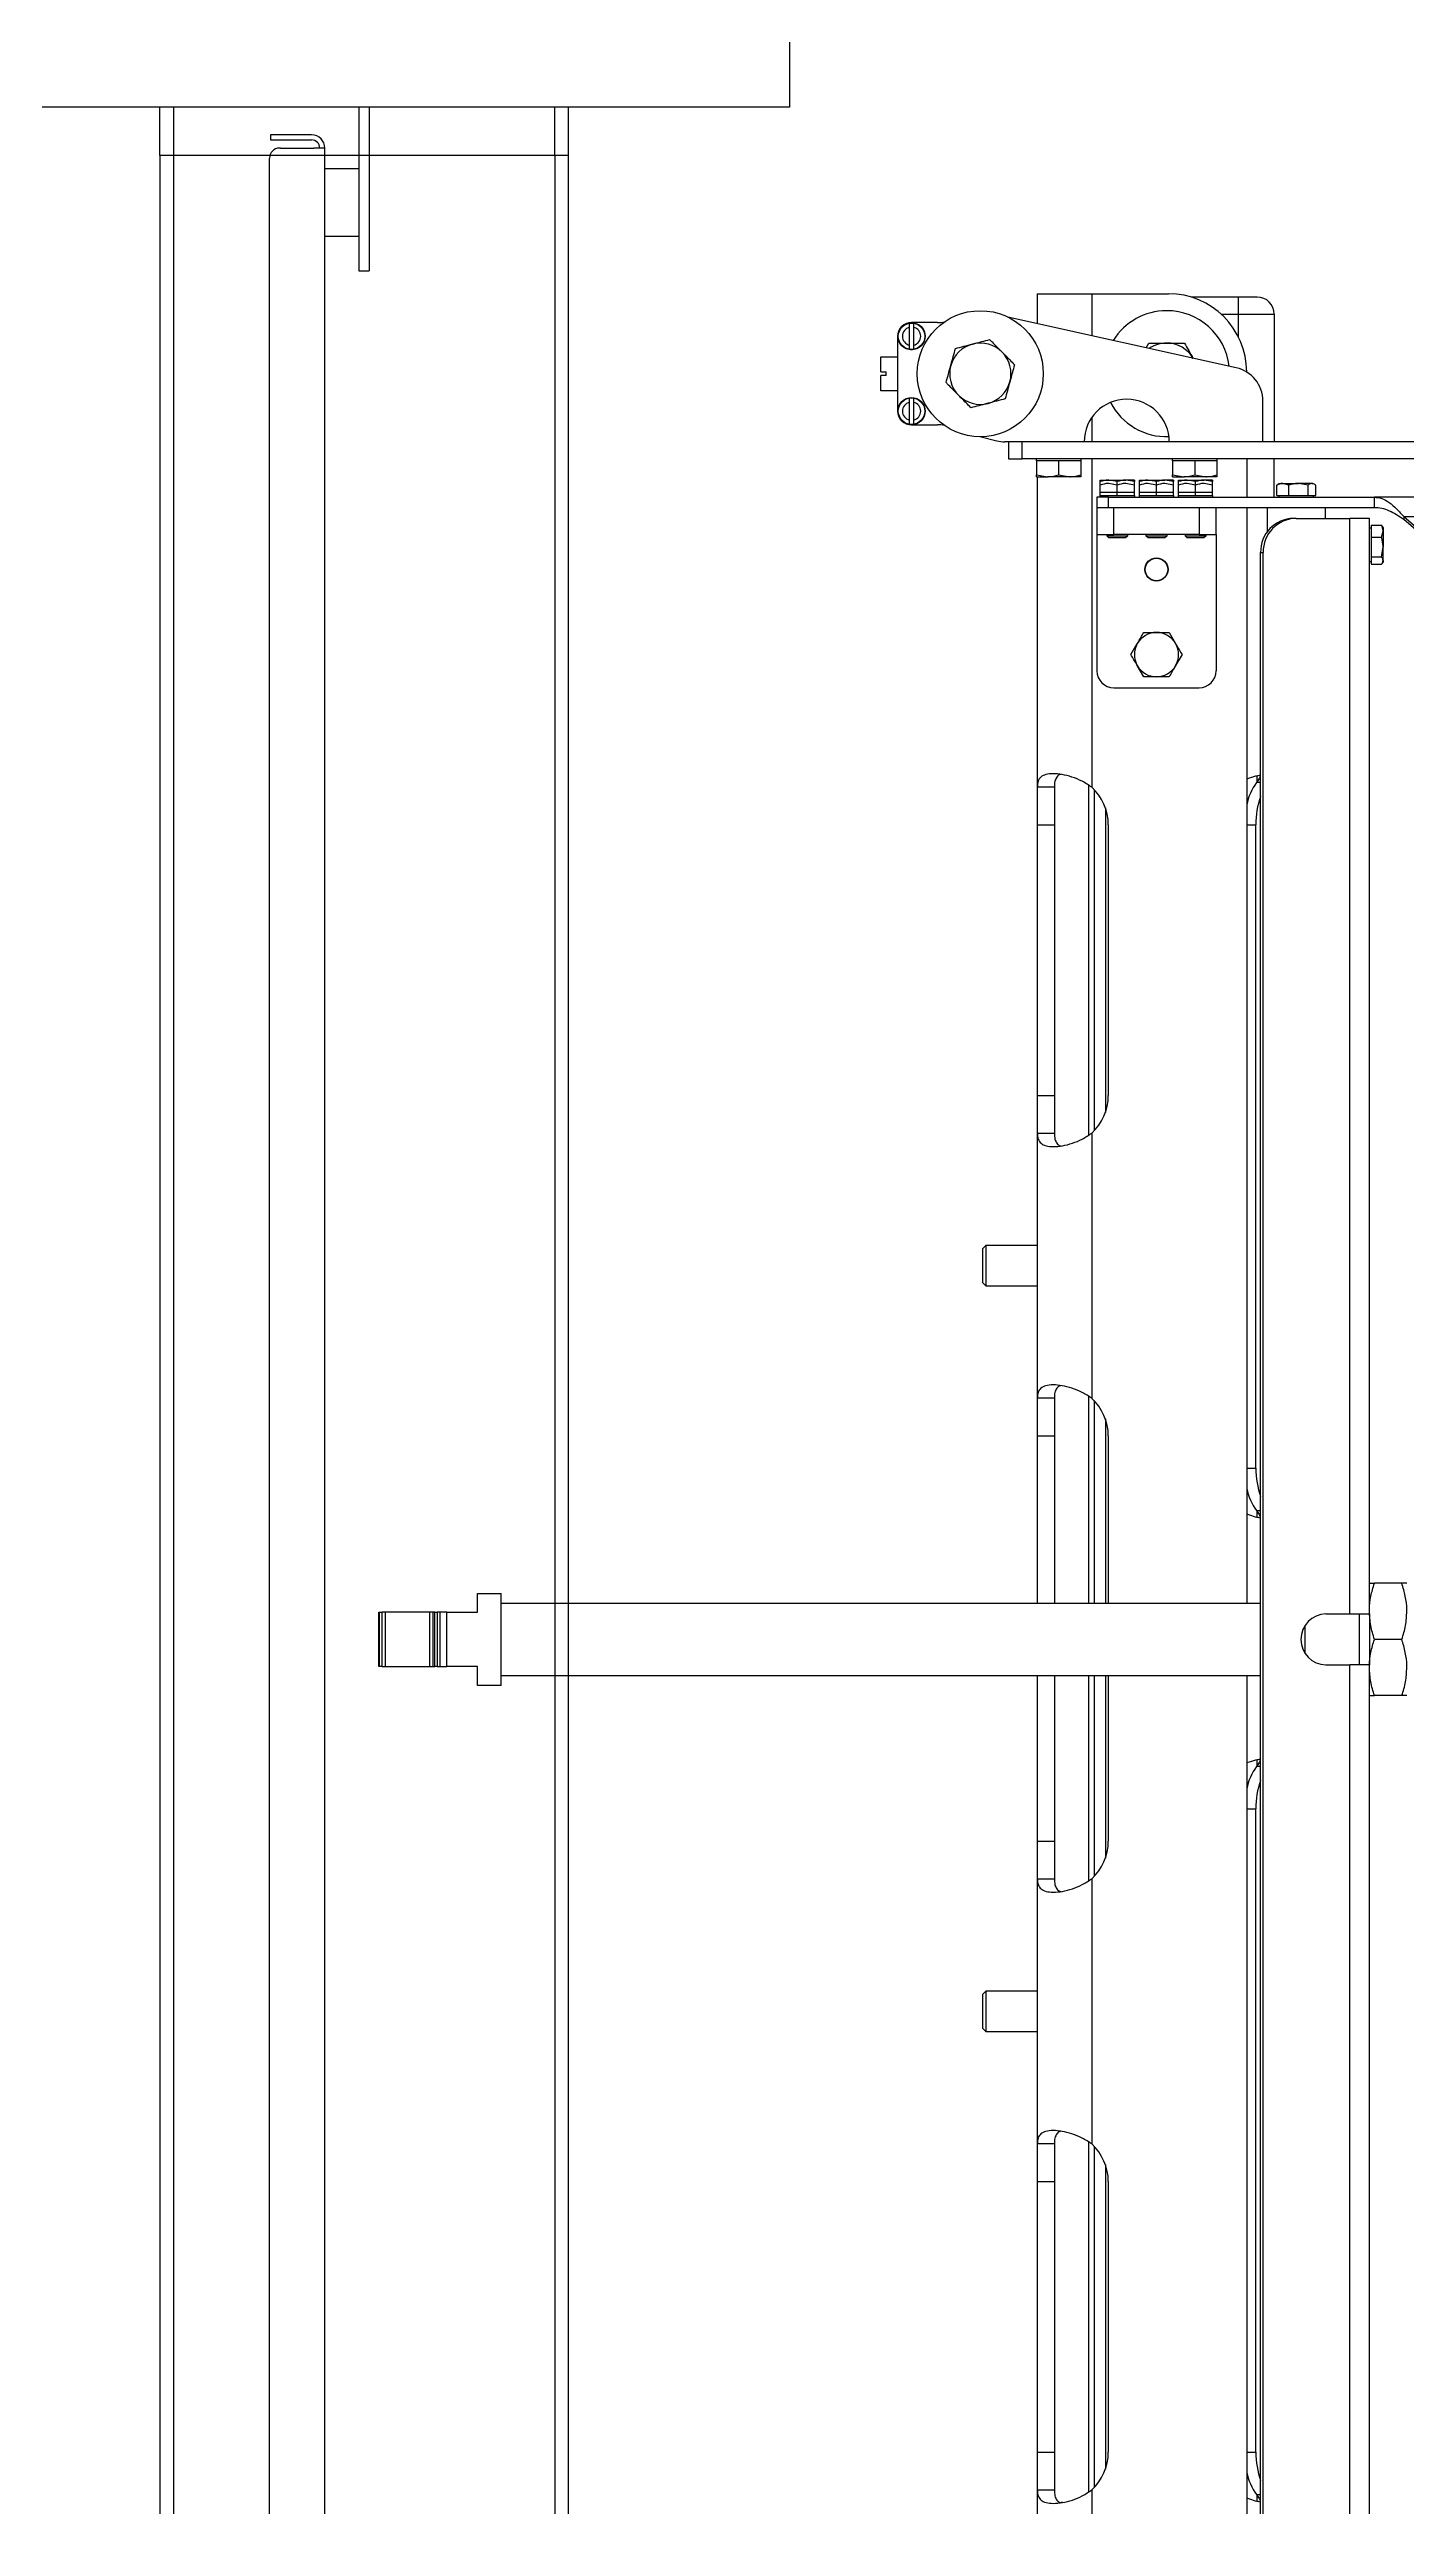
# Model space of a CAD drawing. Header units: inches. Extents: x -955375 to 106222, y -96450 to 64845.
# Drawn here: x 16330 to 16729, y 27020 to 27742 of the extents above; entities that cross this region are included whole.
import ezdxf

# ---------------------------------------------------------------- set-up
doc = ezdxf.new("R2010")
doc.units = ezdxf.units.IN
doc.header["$MEASUREMENT"] = 0
doc.linetypes.add('CONTINUA', pattern=[0])
doc.layers.add('ACHUTECH', color=24, linetype='Continuous', lineweight=18)
doc.layers.add('DIBUJO', color=2, linetype='Continuous')
doc.layers.add('P-EQUIPO NUEVO', color=134, linetype='Continuous')
doc.styles.get("Standard").update_dxf_attribs({"font": 'isocp2.shx'})
doc.dimstyles.new('SUPERPEQUEÑA', dxfattribs={"dimtxt": 0.1, "dimasz": 0.05, "dimexe": 0.1, "dimexo": 0.15, "dimgap": 0.05, "dimtad": 1, "dimzin": 0, "dimdsep": 46, "dimtxsty": 'Standard', "dimblk1": 'CRUZZ', "dimblk2": 'CRUZZ', "dimsah": 1, "dimcen": 0.03, "dimse1": 1, "dimse2": 1, "dimclrd": 109, "dimclre": 4, "dimclrt": 173, "dimadec": 0, "dimazin": 0, "dimtfac": 1, "dimtix": 1, "dimtmove": 1, "dimatfit": 3, "dimldrblk": 'CRUZZ', "dimfxl": 1, "dimtolj": 1, "dimtzin": 0, "dimlwd": -1, "dimarcsym": 0})

# ---------------------------------------------------------------- blocks, each defined once
blk = doc.blocks.new('CRUZ')
at = {"layer": 'DIBUJO', "color": 7, "lineweight": -3}
for p, q in [((-0.2, 0), (0.2, 0)), ((0, 0.2), (0, -0.2))]:
    blk.add_line(p, q, dxfattribs=at)
at = {"layer": 'DIBUJO', "color": 7, "lineweight": -3, "const_width": 0.05}
blk.add_lwpolyline([(0, 0, 1), (0, 0, 1)], format="xyb", close=True, dxfattribs=at)
blk = doc.blocks.new('CRUZZ')
at = {"layer": 'DIBUJO', "color": 3, "xscale": 10, "yscale": 10, "zscale": 10}
blk.add_blockref('CRUZ', (0, 0), dxfattribs=at)
blk = doc.blocks.new('*D185')
at = {"layer": 'ACHUTECH', "color": 7, "ltscale": 500, "transparency": 16777216}
blk.add_line((5118.65, 54499.15), (5118.65, 25409.93), dxfattribs=at)
at = {"layer": 'Defpoints', "color": 0, "linetype": 'CONTINUA', "ltscale": 500, "transparency": 16777216}
for p in [(26169.23, 54499.2), (5118.65, 25409.88), (6592.24, 25409.88)]:
    blk.add_point(p, dxfattribs=at)
at = {"layer": 'ACHUTECH', "color": 7, "linetype": 'CONTINUA', "ltscale": 500, "transparency": 16777216, "xscale": 0.05, "yscale": 0.05, "zscale": 0.05}
for p, rotation in [((5118.65, 54499.2), 90), ((5118.65, 25409.88), 270)]:
    blk.add_blockref('CRUZZ', p, dxfattribs=dict(at, rotation=rotation))
at = {"layer": 'ACHUTECH', "color": 7, "linetype": 'CONTINUA', "lineweight": 13, "ltscale": 500, "transparency": 16777216, "insert": (5118.56, 39954.54), "char_height": 0.15, "attachment_point": 5, "rotation": 90}
blk.add_mtext('\\A1;29089.32', dxfattribs=at)
blk = doc.blocks.new('*D201')
at = {"layer": 'ACHUTECH', "color": 7, "ltscale": 500, "transparency": 16777216}
blk.add_line((4340.12, 59153.03), (4340.12, 15437.33), dxfattribs=at)
at = {"layer": 'Defpoints', "color": 0, "linetype": 'CONTINUA', "ltscale": 500, "transparency": 16777216}
for p in [(21639.15, 59153.08), (4340.12, 15437.28), (6285.39, 15437.28)]:
    blk.add_point(p, dxfattribs=at)
at = {"layer": 'ACHUTECH', "color": 7, "linetype": 'CONTINUA', "ltscale": 500, "transparency": 16777216, "xscale": 0.05, "yscale": 0.05, "zscale": 0.05}
for p, rotation in [((4340.12, 59153.08), 90), ((4340.12, 15437.28), 270)]:
    blk.add_blockref('CRUZZ', p, dxfattribs=dict(at, rotation=rotation))
at = {"layer": 'ACHUTECH', "color": 7, "linetype": 'CONTINUA', "lineweight": 13, "ltscale": 500, "transparency": 16777216, "insert": (4340.02, 37295.18), "char_height": 0.15, "attachment_point": 5, "rotation": 90}
blk.add_mtext('\\A1;43715.81', dxfattribs=at)
blk = doc.blocks.new('termoformadora 2')
for p, q in [((132792.17, -9683.16), (132792.17, -8813.16)), ((132796.17, -9683.16), (132796.17, -8813.16)), ((132863.67, -8809.36), (132863.67, -9685.36)), ((132879.94, -8812.36), (132879.94, -9682.36)), ((132908.17, -9683.16), (132908.17, -8813.16)), ((132912.17, -9683.16), (132912.17, -8813.16)), ((132638.39, -8997.56), (132638.39, -8852.61)), ((132654.39, -8997.56), (132654.39, -8852.61)), ((132556.84, -8918.11), (132556.84, -9239.86)), ((132562.62, -8918.11), (132562.62, -9239.86)), ((132592.89, -9236.71), (132592.89, -8914.86)), ((132588.04, -8928.11), (132588.04, -9566.61)), ((132588.82, -8928.11), (132588.82, -9566.61)), ((132647, -8993.86), (132647.41, -8993.82)), ((132589.96, -8996.2), (132588.82, -8996.2)), ((132589.96, -8996.2), (132589.96, -8994.22)), ((132637.71, -9098.5), (132637.71, -8998.23)), ((132639.39, -9099.78), (132639.39, -8996.94)), ((132654.39, -8997.56), (132649.39, -8997.56)), ((132649.39, -9008.61), (132649.39, -8997.56)), ((132654.39, -9008.61), (132654.39, -8997.56)), ((132634.39, -9093.11), (132634.39, -9003.62)), ((132590.2, -9008.61), (132590.2, -9197.61)), ((132592.89, -9008.61), (132590.2, -9008.61)), ((132633.54, -9088.11), (132633.54, -9008.61)), ((132649.39, -9088.11), (132649.39, -9008.61)), ((132654.39, -9008.61), (132649.39, -9008.61)), ((132654.39, -9088.11), (132654.39, -9008.61)), ((132649.39, -9099.17), (132649.39, -9088.11)), ((132654.39, -9088.11), (132649.39, -9088.11)), ((132654.39, -9099.17), (132654.39, -9088.11)), ((132638.39, -9177.06), (132638.39, -9099.17)), ((132649.39, -9099.17), (132654.39, -9099.17)), ((132654.39, -9177.06), (132654.39, -9099.17)), ((132654.39, -9132.11), (132669.43, -9132.11)), ((132669.43, -9132.11), (132670.39, -9133.08)), ((132669.43, -9132.11), (132669.43, -9144.11)), ((132670.39, -9133.08), (132670.39, -9143.15)), ((132669.43, -9144.11), (132654.39, -9144.11)), ((132670.39, -9143.15), (132669.43, -9144.11)), ((132637.71, -9236.71), (132637.71, -9177.73)), ((132639.39, -9236.71), (132639.39, -9176.44)), ((132654.39, -9177.06), (132649.39, -9177.06)), ((132649.39, -9188.11), (132649.39, -9177.06)), ((132654.39, -9188.11), (132654.39, -9177.06)), ((132633.54, -9236.71), (132633.54, -9188.11)), ((132634.39, -9236.71), (132634.39, -9183.12)), ((132649.39, -9236.71), (132649.39, -9188.11)), ((132654.39, -9188.11), (132649.39, -9188.11)), ((132654.39, -9236.71), (132654.39, -9188.11)), ((132592.89, -9197.61), (132590.2, -9197.61)), ((132588.82, -9210.03), (132589.96, -9210.03)), ((132589.96, -9212.01), (132589.96, -9210.03)), ((132547.32, -9230.86), (132555.37, -9230.86)), ((132588.82, -9236.71), (132811.84, -9236.71)), ((132811.84, -9233.86), (132818.84, -9233.86)), ((132811.84, -9233.86), (132811.84, -9260.86)), ((132818.84, -9233.86), (132818.84, -9239.36)), ((132818.84, -9239.36), (132827.84, -9239.36)), ((132827.84, -9239.36), (132827.84, -9255.36)), ((132829.84, -9239.36), (132827.84, -9239.36)), ((132829.84, -9239.36), (132829.84, -9255.36)), ((132830.64, -9239.36), (132831.41, -9239.36)), ((132830.64, -9255.36), (132830.64, -9239.36)), ((132831.41, -9239.36), (132831.41, -9255.36)), ((132832.89, -9239.36), (132831.98, -9239.36)), ((132831.98, -9255.36), (132831.98, -9239.36)), ((132845.84, -9239.36), (132832.89, -9239.36)), ((132832.89, -9239.36), (132832.89, -9255.36)), ((132846.84, -9239.36), (132845.84, -9239.36)), ((132845.84, -9239.36), (132845.84, -9255.36)), ((132846.84, -9239.36), (132846.84, -9255.36)), ((132846.84, -9239.36), (132847.64, -9239.36)), ((132847.64, -9239.36), (132847.64, -9255.36)), ((132847.64, -9239.36), (132847.84, -9239.36)), ((132847.84, -9239.36), (132847.84, -9255.36)), ((132556.84, -9239.86), (132562.62, -9239.86)), ((132556.84, -9254.86), (132556.84, -9239.86)), ((132559.84, -9254.86), (132559.84, -9239.86)), ((132569.68, -9239.86), (132562.62, -9239.86)), ((132575.84, -9251.14), (132575.84, -9243.36)), ((132547.32, -9247.36), (132555.37, -9247.36)), ((132562.62, -9254.86), (132556.84, -9254.86)), ((132556.84, -9254.86), (132556.84, -9576.61)), ((132569.68, -9254.86), (132562.62, -9254.86)), ((132562.62, -9254.86), (132562.62, -9576.61)), ((132811.84, -9258.01), (132588.82, -9258.01)), ((132592.89, -9579.86), (132592.89, -9258.01)), ((132633.54, -9307.11), (132633.54, -9258.01)), ((132634.39, -9312.11), (132634.39, -9258.01)), ((132637.71, -9317.5), (132637.71, -9258.01)), ((132639.39, -9318.78), (132639.39, -9258.01)), ((132649.39, -9307.11), (132649.39, -9258.01)), ((132654.39, -9307.11), (132654.39, -9258.01)), ((132818.84, -9260.86), (132811.84, -9260.86)), ((132818.84, -9255.36), (132818.84, -9260.86)), ((132827.84, -9255.36), (132818.84, -9255.36)), ((132827.84, -9255.36), (132829.84, -9255.36)), ((132831.41, -9255.36), (132830.64, -9255.36)), ((132831.98, -9255.36), (132832.89, -9255.36)), ((132832.89, -9255.36), (132845.84, -9255.36)), ((132845.84, -9255.36), (132846.84, -9255.36)), ((132847.64, -9255.36), (132846.84, -9255.36)), ((132847.84, -9255.36), (132847.64, -9255.36)), ((132547.32, -9263.86), (132555.37, -9263.86)), ((132589.96, -9285.2), (132588.82, -9285.2)), ((132589.96, -9285.2), (132589.96, -9283.22)), ((132590.2, -9297.61), (132590.2, -9486.61)), ((132592.89, -9297.61), (132590.2, -9297.61)), ((132649.39, -9318.17), (132649.39, -9307.11)), ((132654.39, -9307.11), (132649.39, -9307.11)), ((132654.39, -9318.17), (132654.39, -9307.11)), ((132638.39, -9396.06), (132638.39, -9318.17)), ((132649.39, -9318.17), (132654.39, -9318.17)), ((132654.39, -9396.06), (132654.39, -9318.17)), ((132654.39, -9351.11), (132669.43, -9351.11)), ((132669.43, -9351.11), (132670.39, -9352.08)), ((132669.43, -9351.11), (132669.43, -9363.11)), ((132670.39, -9352.08), (132670.39, -9362.15)), ((132670.39, -9362.15), (132669.43, -9363.11)), ((132669.43, -9363.11), (132654.39, -9363.11)), ((132637.71, -9497), (132637.71, -9396.73)), ((132639.39, -9498.28), (132639.39, -9395.44)), ((132654.39, -9396.06), (132649.39, -9396.06)), ((132649.39, -9407.11), (132649.39, -9396.06)), ((132654.39, -9407.11), (132654.39, -9396.06)), ((132634.39, -9491.61), (132634.39, -9402.12)), ((132633.54, -9486.61), (132633.54, -9407.11)), ((132649.39, -9486.61), (132649.39, -9407.11)), ((132654.39, -9407.11), (132649.39, -9407.11)), ((132654.39, -9486.61), (132654.39, -9407.11)), ((132592.89, -9486.61), (132590.2, -9486.61)), ((132649.39, -9497.67), (132649.39, -9486.61)), ((132654.39, -9486.61), (132649.39, -9486.61)), ((132654.39, -9497.67), (132654.39, -9486.61)), ((132588.82, -9499.03), (132589.96, -9499.03)), ((132589.96, -9501.01), (132589.96, -9499.03)), ((132638.39, -9594.11), (132638.39, -9497.67)), ((132649.39, -9497.67), (132654.39, -9497.67)), ((132654.39, -9588.81), (132654.39, -9497.67)), ((132631.89, -9526.86), (132606.89, -9526.86)), ((132601.89, -9571.86), (132601.89, -9531.86)), ((132611.89, -9536.61), (132613.76, -9533.36)), ((132623.15, -9530.11), (132625.02, -9533.36)), ((132636.89, -9571.86), (132636.89, -9531.86)), ((132615.64, -9543.11), (132613.76, -9539.86)), ((132626.9, -9536.61), (132625.02, -9539.86)), ((132546.68, -9576.31), (132519.73, -9553.31)), ((132546.68, -9577.08), (132519.73, -9554.08)), ((132552.84, -9563.86), (132553.08, -9563.45)), ((132552.84, -9564.25), (132552.84, -9563.86)), ((132552.84, -9564.25), (132552.84, -9568.21)), ((132556.34, -9563.14), (132553.29, -9563.14)), ((132556.34, -9564.25), (132556.34, -9563.14)), ((132556.34, -9563.86), (132556.84, -9563.86)), ((132556.34, -9565.35), (132556.34, -9564.25)), ((132553.29, -9565.35), (132552.84, -9568.21)), ((132552.84, -9572.83), (132552.84, -9568.21)), ((132553.29, -9571.08), (132552.84, -9572.83)), ((132556.34, -9565.35), (132553.29, -9565.35)), ((132556.34, -9571.08), (132553.29, -9571.08)), ((132556.34, -9568.21), (132556.34, -9565.35)), ((132556.34, -9571.08), (132556.34, -9568.21)), ((132556.34, -9572.83), (132556.34, -9571.08)), ((132588.82, -9566.61), (132588.04, -9566.61)), ((132604.89, -9571.42), (132605.45, -9570.86)), ((132604.89, -9571.86), (132604.89, -9571.42)), ((132604.89, -9571.42), (132610.89, -9571.42)), ((132605.45, -9570.86), (132610.34, -9570.86)), ((132610.34, -9570.86), (132610.89, -9571.42)), ((132610.89, -9571.42), (132610.89, -9571.86)), ((132616.39, -9571.42), (132616.95, -9570.86)), ((132616.39, -9571.86), (132616.39, -9571.42)), ((132616.39, -9571.42), (132622.39, -9571.42)), ((132616.95, -9570.86), (132621.84, -9570.86)), ((132621.84, -9570.86), (132622.39, -9571.42)), ((132622.39, -9571.42), (132622.39, -9571.86)), ((132627.89, -9571.42), (132628.45, -9570.86)), ((132627.89, -9571.86), (132627.89, -9571.42)), ((132627.89, -9571.42), (132633.89, -9571.42)), ((132628.45, -9570.86), (132633.34, -9570.86)), ((132633.34, -9570.86), (132633.89, -9571.42)), ((132633.89, -9571.42), (132633.89, -9571.86)), ((132234.64, -9577.08), (132546.68, -9577.08)), ((132546.68, -9576.31), (132546.68, -9577.08)), ((132552.84, -9573.86), (132552.84, -9572.83)), ((132553.08, -9574.28), (132552.84, -9573.86)), ((132553.29, -9574.59), (132553.13, -9574.26)), ((132556.34, -9574.59), (132553.29, -9574.59)), ((132556.34, -9574.59), (132556.34, -9572.83)), ((132556.84, -9573.86), (132556.34, -9573.86)), ((132556.84, -9576.61), (132562.62, -9576.61)), ((132578.38, -9576.61), (132562.62, -9576.61)), ((132569.84, -9579.86), (132569.84, -9576.61)), ((132578.38, -9576.61), (132579.16, -9576.61)), ((132586.84, -9579.86), (132586.84, -9572.68)), ((132601.89, -9571.86), (132601.89, -9579.86)), ((132606.89, -9571.86), (132601.89, -9571.86)), ((132606.89, -9571.86), (132631.89, -9571.86)), ((132606.89, -9579.86), (132606.89, -9571.86)), ((132636.89, -9571.86), (132631.89, -9571.86)), ((132631.89, -9571.86), (132631.89, -9579.86)), ((132636.89, -9579.86), (132636.89, -9571.86)), ((132234.64, -9582.86), (132555.39, -9582.86)), ((132555.39, -9579.86), (132555.39, -9582.86)), ((132633.51, -9579.86), (132555.39, -9579.86)), ((132633.51, -9582.86), (132555.39, -9582.86)), ((132573.72, -9583.36), (132572.62, -9583.36)), ((132572.62, -9583.36), (132572.62, -9586.42)), ((132573.34, -9583.36), (132573.34, -9582.86)), ((132574.83, -9583.36), (132573.72, -9583.36)), ((132577.69, -9583.36), (132574.83, -9583.36)), ((132574.83, -9583.36), (132574.83, -9586.42)), ((132580.55, -9583.36), (132577.69, -9583.36)), ((132580.55, -9583.36), (132580.55, -9586.42)), ((132582.31, -9583.36), (132580.55, -9583.36)), ((132584.07, -9583.36), (132582.31, -9583.36)), ((132583.34, -9582.86), (132583.34, -9583.36)), ((132584.07, -9583.36), (132584.07, -9586.42)), ((132584.93, -9594.11), (132584.93, -9582.86)), ((132592.89, -9594.11), (132592.89, -9582.86)), ((132602.89, -9583.36), (132602.89, -9582.86)), ((132605.39, -9583.36), (132602.89, -9583.36)), ((132602.89, -9583.36), (132602.89, -9586.42)), ((132605.39, -9584.36), (132602.89, -9584.36)), ((132602.89, -9584.36), (132602.89, -9587.42)), ((132607.89, -9583.36), (132605.39, -9583.36)), ((132607.89, -9584.36), (132605.39, -9584.36)), ((132610.39, -9583.36), (132607.89, -9583.36)), ((132607.89, -9583.36), (132607.89, -9586.42)), ((132610.39, -9584.36), (132607.89, -9584.36)), ((132607.89, -9584.36), (132607.89, -9587.42)), ((132612.89, -9583.36), (132610.39, -9583.36)), ((132612.89, -9584.36), (132610.39, -9584.36)), ((132612.89, -9582.86), (132612.89, -9583.36)), ((132612.89, -9583.36), (132612.89, -9586.42)), ((132612.89, -9584.36), (132612.89, -9587.42)), ((132614.39, -9583.36), (132614.39, -9582.86)), ((132616.89, -9583.36), (132614.39, -9583.36)), ((132614.39, -9583.36), (132614.39, -9586.42)), ((132616.89, -9584.36), (132614.39, -9584.36)), ((132614.39, -9584.36), (132614.39, -9587.42)), ((132619.39, -9583.36), (132616.89, -9583.36)), ((132619.39, -9584.36), (132616.89, -9584.36)), ((132619.39, -9583.36), (132619.39, -9586.42)), ((132621.89, -9583.36), (132619.39, -9583.36)), ((132621.89, -9584.36), (132619.39, -9584.36)), ((132619.39, -9584.36), (132619.39, -9587.42)), ((132624.39, -9583.36), (132621.89, -9583.36)), ((132624.39, -9584.36), (132621.89, -9584.36)), ((132624.39, -9582.86), (132624.39, -9583.36)), ((132624.39, -9583.36), (132624.39, -9586.42)), ((132624.39, -9584.36), (132624.39, -9587.42)), ((132625.89, -9583.36), (132625.89, -9582.86)), ((132628.39, -9583.36), (132625.89, -9583.36)), ((132625.89, -9583.36), (132625.89, -9586.42)), ((132628.39, -9584.36), (132625.89, -9584.36)), ((132625.89, -9584.36), (132625.89, -9587.42)), ((132630.89, -9583.36), (132628.39, -9583.36)), ((132630.89, -9584.36), (132628.39, -9584.36)), ((132633.39, -9583.36), (132630.89, -9583.36)), ((132630.89, -9583.36), (132630.89, -9586.42)), ((132633.39, -9584.36), (132630.89, -9584.36)), ((132630.89, -9584.36), (132630.89, -9587.42)), ((132635.89, -9583.36), (132633.39, -9583.36)), ((132635.89, -9584.36), (132633.39, -9584.36)), ((132636.89, -9579.86), (132633.51, -9579.86)), ((132633.51, -9579.86), (132633.51, -9582.86)), ((132633.51, -9582.86), (132636.89, -9582.86)), ((132635.89, -9582.86), (132635.89, -9583.36)), ((132635.89, -9583.36), (132635.89, -9586.42)), ((132635.89, -9584.36), (132635.89, -9587.42)), ((132636.89, -9582.86), (132636.89, -9579.86)), ((132573.34, -9586.86), (132572.93, -9586.63)), ((132573.72, -9586.86), (132573.34, -9586.86)), ((132573.72, -9586.86), (132577.69, -9586.86)), ((132574.83, -9586.42), (132577.69, -9586.86)), ((132582.31, -9586.86), (132577.69, -9586.86)), ((132580.55, -9586.42), (132582.31, -9586.86)), ((132583.34, -9586.86), (132582.31, -9586.86)), ((132583.76, -9586.63), (132583.34, -9586.86)), ((132584.07, -9586.42), (132583.74, -9586.58)), ((132601.64, -9588.81), (132604.89, -9588.81)), ((132601.64, -9593.51), (132601.64, -9589.4)), ((132602.89, -9586.42), (132605.39, -9586.86)), ((132602.89, -9587.42), (132605.39, -9587.86)), ((132602.89, -9587.86), (132605.39, -9587.86)), ((132604.89, -9588.81), (132611.39, -9588.81)), ((132608.14, -9589.4), (132604.89, -9588.81)), ((132610.39, -9587.86), (132605.39, -9587.86)), ((132607.89, -9586.42), (132610.39, -9586.86)), ((132607.89, -9587.42), (132610.39, -9587.86)), ((132608.14, -9593.51), (132608.14, -9589.4)), ((132612.89, -9587.86), (132610.39, -9587.86)), ((132614.64, -9589.4), (132611.39, -9588.81)), ((132614.64, -9588.81), (132611.39, -9588.81)), ((132614.39, -9586.42), (132616.89, -9586.86)), ((132614.39, -9587.42), (132616.89, -9587.86)), ((132614.39, -9587.86), (132616.89, -9587.86)), ((132614.64, -9593.51), (132614.64, -9589.4)), ((132621.89, -9587.86), (132616.89, -9587.86)), ((132619.39, -9586.42), (132621.89, -9586.86)), ((132619.39, -9587.42), (132621.89, -9587.86)), ((132624.39, -9587.86), (132621.89, -9587.86)), ((132625.89, -9586.42), (132628.39, -9586.86)), ((132625.89, -9587.42), (132628.39, -9587.86)), ((132625.89, -9587.86), (132628.39, -9587.86)), ((132633.39, -9587.86), (132628.39, -9587.86)), ((132630.89, -9586.42), (132633.39, -9586.86)), ((132630.89, -9587.42), (132633.39, -9587.86)), ((132635.89, -9587.86), (132633.39, -9587.86)), ((132641.64, -9588.81), (132644.89, -9588.81)), ((132641.64, -9593.51), (132641.64, -9589.4)), ((132644.89, -9588.81), (132651.39, -9588.81)), ((132648.14, -9589.4), (132644.89, -9588.81)), ((132648.14, -9593.51), (132648.14, -9589.4)), ((132654.64, -9589.4), (132651.39, -9588.81)), ((132654.64, -9588.81), (132651.39, -9588.81)), ((132654.64, -9593.51), (132654.64, -9589.4)), ((132527.14, -9594.11), (132658.89, -9594.11)), ((132527.14, -9599.11), (132658.89, -9599.11)), ((132584.81, -9636.61), (132584.81, -9599.11)), ((132588.14, -9599.11), (132615.64, -9599.11)), ((132588.14, -9599.11), (132588.14, -9611.09)), ((132601.64, -9594.11), (132601.64, -9593.51)), ((132601.64, -9593.51), (132604.89, -9593.51)), ((132604.89, -9593.51), (132608.14, -9593.51)), ((132608.14, -9593.51), (132611.39, -9593.51)), ((132611.39, -9593.51), (132614.64, -9593.51)), ((132614.64, -9593.51), (132614.64, -9594.11)), ((132638.39, -9606.27), (132638.39, -9599.11)), ((132640.64, -9599.11), (132663.94, -9599.11)), ((132641.64, -9594.11), (132641.64, -9593.51)), ((132641.64, -9593.51), (132644.89, -9593.51)), ((132644.89, -9593.51), (132648.14, -9593.51)), ((132648.14, -9593.51), (132651.39, -9593.51)), ((132651.39, -9593.51), (132654.64, -9593.51)), ((132654.64, -9593.51), (132654.64, -9594.11)), ((132662.89, -9594.11), (132658.89, -9594.11)), ((132658.89, -9594.11), (132658.89, -9599.11)), ((132662.89, -9599.11), (132662.89, -9594.11)), ((132671.27, -9600.62), (132666.31, -9599.4)), ((132691.34, -9604.11), (132683.75, -9604.11)), ((132690.74, -9610.74), (132690.74, -9605.49)), ((132691.94, -9605.49), (132691.94, -9610.74)), ((132695.34, -9608.11), (132695.34, -9630.11)), ((132695.34, -9614.11), (132700.34, -9614.11)), ((132700.34, -9614.11), (132700.34, -9618.61)), ((132592.89, -9619.61), (132592.89, -9619.6)), ((132595.97, -9620.85), (132663.07, -9635.76)), ((132698.84, -9618.61), (132700.34, -9618.61)), ((132698.84, -9618.61), (132698.84, -9619.61)), ((132700.34, -9619.61), (132698.84, -9619.61)), ((132700.34, -9619.61), (132700.34, -9624.11)), ((132622.39, -9626.72), (132621.59, -9628.11)), ((132690.74, -9632.74), (132690.74, -9627.49)), ((132691.94, -9627.49), (132691.94, -9632.74)), ((132700.34, -9624.11), (132695.34, -9624.11)), ((132595.31, -9629.88), (132595.31, -9636.61)), ((132638.39, -9642.61), (132638.39, -9630.28)), ((132654.39, -9642.61), (132654.39, -9633.83)), ((132683.75, -9634.11), (132691.34, -9634.11)), ((132595.31, -9636.61), (132584.81, -9636.61)), ((132589.81, -9641.61), (132595.31, -9641.61)), ((132600.4, -9636.61), (132595.31, -9636.61)), ((132595.31, -9636.61), (132595.31, -9641.61)), ((132595.31, -9641.61), (132609.18, -9641.61)), ((132638.39, -9642.61), (132615.89, -9642.61)), ((132654.39, -9642.61), (132638.39, -9642.61)), ((132850.67, -9697.36), (132850.67, -9649.36)), ((132853.67, -9649.36), (132850.67, -9649.36)), ((132853.67, -9697.36), (132853.67, -9649.36)), ((132853.67, -9659.36), (132863.67, -9659.36)), ((132863.67, -9679.36), (132853.67, -9679.36)), ((132792.17, -9697.36), (132792.17, -9683.16)), ((132792.17, -9683.16), (132796.17, -9683.16)), ((132796.17, -9683.16), (132908.17, -9683.16)), ((132796.17, -9683.16), (132796.17, -9697.36)), ((132863.67, -9685.36), (132866.89, -9685.36)), ((132876.73, -9685.36), (132866.89, -9685.36)), ((132876.73, -9685.36), (132876.99, -9685.36)), ((132908.17, -9697.36), (132908.17, -9683.16)), ((132908.17, -9683.16), (132912.17, -9683.16)), ((132912.17, -9683.16), (132912.17, -9697.36)), ((132879.67, -9687.76), (132867.57, -9687.76)), ((132867.57, -9689.26), (132879.67, -9689.26)), ((132879.67, -9689.26), (132879.67, -9687.76)), ((132727.17, -9871.36), (132727.17, -9697.36)), ((132727.17, -9697.36), (132977.17, -9697.36))]:
    blk.add_line(p, q)
for centre, radius in [((132619.39, -9561.61), 3.4), ((132619.39, -9561.61), 3.31), ((132671.14, -9619.11), 18.5), ((132691.34, -9608.11), 4), ((132691.34, -9608.11), 3.89), ((132691.34, -9630.11), 4), ((132691.34, -9630.11), 3.89)]:
    blk.add_circle(centre, radius)
for centre, radius, start, end in [((132565.48, -9008.42), 24.71, 359.54108, 19.20562), ((132576.52, -9006.16), 16.73, 11.84548, 36.51952), ((132648.54, -9008.61), 15, 132.54808, 180), ((132648.54, -9088.11), 15, 180, 227.45192), ((132648.54, -9188.11), 15, 132.54808, 180), ((132565.7, -9197.85), 24.5, 340.70848, 0.54483), ((132576.81, -9200.21), 16.42, 323.23811, 348.39699), ((132569.48, -9247.36), 7.5, 271.48768, 88.51232), ((132565.48, -9297.42), 24.71, 359.54108, 19.20561), ((132576.52, -9295.16), 16.73, 11.84557, 36.51933), ((132648.54, -9307.11), 15, 180, 227.45192), ((132648.54, -9407.11), 15, 132.54808, 180), ((132565.7, -9486.85), 24.5, 340.70845, 0.54485), ((132648.54, -9486.61), 15, 180, 227.45192), ((132576.81, -9489.21), 16.42, 323.23813, 348.39696), ((132606.89, -9531.86), 5, 90, 180), ((132631.89, -9531.86), 5, 0, 90), ((132619.39, -9536.61), 6.5, 150, 210), ((132619.39, -9536.61), 6.5, 90, 150), ((132619.39, -9536.61), 6.5, 30, 90), ((132619.39, -9536.61), 6.5, 330, 30), ((132619.39, -9536.61), 6.5, 210, 270), ((132619.39, -9536.61), 6.5, 270, 330), ((132578.21, -9566.78), 9.83, 271.01025, 0.97563), ((132578.99, -9566.78), 9.83, 271.01025, 0.97563), ((132628.14, -9599.11), 12.5, 180, 0), ((132663.94, -9609.11), 10, 76.24607, 90), ((132616.39, -9619.11), 18.5, 27.09245, 92.03908), ((132683.75, -9594.11), 10, 257.90219, 270), ((132691.34, -9608.11), 2.69, 102.88604, 257.11396), ((132691.34, -9608.11), 3.87, 81.08942, 98.91058), ((132691.34, -9608.11), 4, 0, 90), ((132691.34, -9608.11), 2.69, 282.88604, 77.11396), ((132598.14, -9611.09), 10, 180, 257.47489), ((132671.14, -9619.11), 9, 104.67386, 164.67386), ((132671.14, -9619.11), 9, 44.67386, 104.67386), ((132671.14, -9619.11), 9, 344.67386, 44.67386), ((132691.34, -9608.11), 3.87, 261.08942, 278.91058), ((132615.89, -9619.61), 23, 180, 270), ((132616.39, -9619.11), 18.5, 186.81424, 270), ((132671.14, -9619.11), 9, 164.67386, 224.67386), ((132671.14, -9619.11), 9, 284.67386, 344.67386), ((132616.39, -9619.11), 9, 210, 270), ((132616.39, -9619.11), 9, 270, 304.57473), ((132616.39, -9619.11), 18.5, 270, 328.13554), ((132671.14, -9619.11), 9, 224.67386, 284.67386), ((132691.34, -9630.11), 2.69, 102.88604, 257.11396), ((132691.34, -9630.11), 3.87, 81.08942, 98.91058), ((132691.34, -9630.11), 2.69, 282.88604, 77.11396), ((132683.75, -9644.11), 10, 90, 102.09781), ((132691.34, -9630.11), 3.87, 261.08942, 278.91058), ((132691.34, -9630.11), 4, 270, 0), ((132589.81, -9636.61), 5, 180, 270), ((132867.57, -9685.36), 3.9, 180, 270), ((132867.57, -9685.36), 2.4, 180, 270), ((132876.96, -9682.39), 2.98, 270.44228, 0.43616)]:
    blk.add_arc(centre, radius, start, end)
for points, knots in [([(132588.82, -8993.97), (132589.31, -8994.07), (132590.45, -8994.29), (132591.91, -8994.75), (132592.78, -8995.12), (132592.89, -8995.17)], [0, 0, 0, 0, 0.401339, 0.924856, 1, 1, 1, 1]), ([(132654.39, -8997.56), (132654.35, -8996.95), (132654.26, -8995.71), (132653.4, -8994.52), (132651.91, -8993.77), (132649.76, -8993.54), (132647.09, -8993.77), (132644.13, -8994.51), (132641.14, -8995.74), (132639.31, -8996.95), (132638.39, -8997.56)], [0, 0, 0, 0, 0.124909, 0.249954, 0.374342, 0.499843, 0.630043, 0.754675, 0.876882, 1, 1, 1, 1]), ([(132649.39, -8997.56), (132649.37, -8996.95), (132649.32, -8995.76), (132648.7, -8994.57), (132648.05, -8993.92), (132647.48, -8993.83), (132647.41, -8993.82)], [0, 0, 0, 0, 0.337334, 0.654561, 0.956664, 1, 1, 1, 1]), ([(132589.96, -8996.2), (132589.71, -8995.81), (132589.22, -8995.05), (132588.89, -8994.38), (132588.96, -8994.19), (132588.97, -8994.16)], [0, 0, 0, 0, 0.469222, 0.911289, 1, 1, 1, 1]), ([(132638.39, -9099.17), (132639.32, -9099.78), (132641.19, -9101.02), (132644.24, -9102.21), (132647.17, -9102.96), (132649.82, -9103.19), (132651.96, -9102.96), (132653.44, -9102.22), (132654.26, -9100.99), (132654.35, -9099.78), (132654.39, -9099.17)], [0, 0, 0, 0, 0.12491, 0.249955, 0.374342, 0.499843, 0.630043, 0.754675, 0.876883, 1, 1, 1, 1]), ([(132647.46, -9102.9), (132647.53, -9102.89), (132648.1, -9102.81), (132648.73, -9102.16), (132649.32, -9100.95), (132649.37, -9099.77), (132649.39, -9099.17)], [0, 0, 0, 0, 0.043642, 0.34943, 0.663722, 1, 1, 1, 1]), ([(132654.39, -9177.06), (132654.35, -9176.45), (132654.26, -9175.21), (132653.4, -9174.02), (132651.91, -9173.27), (132649.76, -9173.04), (132647.09, -9173.27), (132644.13, -9174.01), (132641.14, -9175.24), (132639.31, -9176.45), (132638.39, -9177.06)], [0, 0, 0, 0, 0.124909, 0.249954, 0.374342, 0.499843, 0.630043, 0.754675, 0.876882, 1, 1, 1, 1]), ([(132649.39, -9177.06), (132649.37, -9176.45), (132649.32, -9175.26), (132648.7, -9174.07), (132648.05, -9173.42), (132647.48, -9173.33), (132647.41, -9173.32)], [0, 0, 0, 0, 0.337335, 0.65456, 0.956664, 1, 1, 1, 1]), ([(132588.98, -9212.06), (132588.97, -9212.02), (132588.9, -9211.84), (132589.22, -9211.15), (132589.7, -9210.43), (132589.96, -9210.03)], [0, 0, 0, 0, 0.117697, 0.508172, 1, 1, 1, 1]), ([(132592.89, -9211.08), (132592.83, -9211.11), (132591.9, -9211.51), (132590.42, -9211.93), (132589.26, -9212.17), (132588.82, -9212.26)], [0, 0, 0, 0, 0.04293, 0.639033, 1, 1, 1, 1]), ([(132547.32, -9230.86), (132546.9, -9232.2), (132546.07, -9234.91), (132545.92, -9237.7), (132545.84, -9239.11)], [0, 0, 0, 0, 0.495458, 1, 1, 1, 1]), ([(132545.84, -9230.86), (132545.87, -9230.86), (132545.92, -9230.86), (132546.41, -9230.86), (132547.01, -9230.86), (132547.32, -9230.86)], [0, 0, 0, 0, 0.268406, 0.632373, 1, 1, 1, 1]), ([(132555.37, -9230.86), (132555.78, -9232.2), (132556.61, -9234.91), (132556.77, -9237.7), (132556.84, -9239.11)], [0, 0, 0, 0, 0.495458, 1, 1, 1, 1]), ([(132556.84, -9230.86), (132556.82, -9230.86), (132556.76, -9230.86), (132556.28, -9230.86), (132555.67, -9230.86), (132555.37, -9230.86)], [0, 0, 0, 0, 0.268406, 0.632373, 1, 1, 1, 1]), ([(132545.84, -9239.11), (132545.84, -9239.31), (132545.86, -9240.79), (132546.18, -9243.58), (132546.94, -9246.1), (132547.32, -9247.36)], [0, 0, 0, 0, 0.070104, 0.530792, 1, 1, 1, 1]), ([(132556.84, -9239.11), (132556.84, -9239.31), (132556.83, -9240.79), (132556.51, -9243.58), (132555.75, -9246.1), (132555.37, -9247.36)], [0, 0, 0, 0, 0.070104, 0.530792, 1, 1, 1, 1]), ([(132830.64, -9239.36), (132830.58, -9239.36), (132830.45, -9239.36), (132830.25, -9239.36), (132830.04, -9239.36), (132829.88, -9239.36), (132829.85, -9239.36), (132829.84, -9239.36)], [0, 0, 0, 0, 0.118038, 0.235078, 0.423939, 0.725279, 1, 1, 1, 1]), ([(132831.98, -9239.36), (132831.92, -9239.36), (132831.82, -9239.36), (132831.62, -9239.36), (132831.49, -9239.36), (132831.42, -9239.36), (132831.41, -9239.36)], [0, 0, 0, 0, 0.436947, 0.716992, 0.949413, 1, 1, 1, 1]), ([(132547.32, -9247.36), (132546.9, -9248.7), (132546.07, -9251.41), (132545.92, -9254.2), (132545.84, -9255.61)], [0, 0, 0, 0, 0.495459, 1, 1, 1, 1]), ([(132555.37, -9247.36), (132555.78, -9248.7), (132556.61, -9251.41), (132556.77, -9254.2), (132556.84, -9255.61)], [0, 0, 0, 0, 0.495459, 1, 1, 1, 1]), ([(132545.84, -9255.61), (132545.84, -9255.81), (132545.86, -9257.29), (132546.18, -9260.08), (132546.94, -9262.6), (132547.32, -9263.86)], [0, 0, 0, 0, 0.070106, 0.530793, 1, 1, 1, 1]), ([(132556.84, -9255.61), (132556.84, -9255.81), (132556.83, -9257.29), (132556.51, -9260.08), (132555.75, -9262.6), (132555.37, -9263.86)], [0, 0, 0, 0, 0.070106, 0.530793, 1, 1, 1, 1]), ([(132829.84, -9255.36), (132829.86, -9255.36), (132829.89, -9255.36), (132830.09, -9255.36), (132830.29, -9255.36), (132830.47, -9255.36), (132830.59, -9255.36), (132830.64, -9255.36)], [0, 0, 0, 0, 0.381753, 0.625466, 0.786181, 0.903356, 1, 1, 1, 1]), ([(132831.41, -9255.36), (132831.48, -9255.36), (132831.61, -9255.36), (132831.81, -9255.36), (132831.91, -9255.36), (132831.98, -9255.36)], [0, 0, 0, 0, 0.271139, 0.539988, 1, 1, 1, 1]), ([(132545.84, -9263.86), (132545.87, -9263.86), (132545.92, -9263.86), (132546.41, -9263.86), (132547.01, -9263.86), (132547.32, -9263.86)], [0, 0, 0, 0, 0.268406, 0.632373, 1, 1, 1, 1]), ([(132556.84, -9263.86), (132556.82, -9263.86), (132556.76, -9263.86), (132556.28, -9263.86), (132555.67, -9263.86), (132555.37, -9263.86)], [0, 0, 0, 0, 0.268406, 0.632373, 1, 1, 1, 1]), ([(132588.82, -9282.97), (132589.31, -9283.07), (132590.45, -9283.29), (132591.91, -9283.75), (132592.78, -9284.12), (132592.89, -9284.17)], [0, 0, 0, 0, 0.401339, 0.924856, 1, 1, 1, 1]), ([(132589.96, -9285.2), (132589.71, -9284.81), (132589.22, -9284.05), (132588.89, -9283.38), (132588.96, -9283.19), (132588.97, -9283.16)], [0, 0, 0, 0, 0.469222, 0.911288, 1, 1, 1, 1]), ([(132638.39, -9318.17), (132639.32, -9318.78), (132641.19, -9320.02), (132644.24, -9321.21), (132647.17, -9321.96), (132649.82, -9322.19), (132651.96, -9321.96), (132653.44, -9321.22), (132654.26, -9319.99), (132654.35, -9318.78), (132654.39, -9318.17)], [0, 0, 0, 0, 0.12491, 0.249955, 0.374342, 0.499843, 0.630043, 0.754675, 0.876883, 1, 1, 1, 1]), ([(132647.46, -9321.9), (132647.53, -9321.89), (132648.1, -9321.81), (132648.73, -9321.16), (132649.32, -9319.95), (132649.37, -9318.77), (132649.39, -9318.17)], [0, 0, 0, 0, 0.043642, 0.34943, 0.663722, 1, 1, 1, 1]), ([(132654.39, -9396.06), (132654.35, -9395.45), (132654.26, -9394.21), (132653.4, -9393.02), (132651.91, -9392.27), (132649.76, -9392.04), (132647.09, -9392.27), (132644.13, -9393.01), (132641.14, -9394.24), (132639.31, -9395.45), (132638.39, -9396.06)], [0, 0, 0, 0, 0.124909, 0.249954, 0.374342, 0.499843, 0.630043, 0.754675, 0.876882, 1, 1, 1, 1]), ([(132649.39, -9396.06), (132649.37, -9395.45), (132649.32, -9394.26), (132648.7, -9393.07), (132648.05, -9392.42), (132647.48, -9392.33), (132647.41, -9392.32)], [0, 0, 0, 0, 0.337335, 0.654561, 0.956664, 1, 1, 1, 1]), ([(132588.98, -9501.07), (132588.97, -9501.02), (132588.9, -9500.84), (132589.22, -9500.15), (132589.7, -9499.43), (132589.96, -9499.03)], [0, 0, 0, 0, 0.117697, 0.508171, 1, 1, 1, 1]), ([(132638.39, -9497.67), (132639.32, -9498.28), (132641.19, -9499.52), (132644.24, -9500.71), (132647.17, -9501.46), (132649.82, -9501.69), (132651.96, -9501.46), (132653.44, -9500.72), (132654.26, -9499.49), (132654.35, -9498.28), (132654.39, -9497.67)], [0, 0, 0, 0, 0.12491, 0.249955, 0.374342, 0.499843, 0.630043, 0.754674, 0.876882, 1, 1, 1, 1]), ([(132647.46, -9501.4), (132647.53, -9501.39), (132648.1, -9501.31), (132648.73, -9500.66), (132649.32, -9499.45), (132649.37, -9498.27), (132649.39, -9497.67)], [0, 0, 0, 0, 0.043642, 0.349429, 0.66372, 1, 1, 1, 1]), ([(132592.89, -9500.08), (132592.83, -9500.11), (132591.9, -9500.51), (132590.42, -9500.93), (132589.26, -9501.17), (132588.82, -9501.26)], [0, 0, 0, 0, 0.04293, 0.639034, 1, 1, 1, 1]), ([(132613.76, -9533.36), (132613.81, -9533.29), (132614.44, -9532.19), (132615.06, -9531.11), (132615.64, -9530.11)], [0, 0, 0, 0, 0.070219, 1, 1, 1, 1]), ([(132615.64, -9530.11), (132615.91, -9530.11), (132617.14, -9530.11), (132618.41, -9530.11), (132619.39, -9530.11)], [0, 0, 0, 0, 0.223714, 1, 1, 1, 1]), ([(132619.39, -9530.11), (132619.7, -9530.11), (132620.97, -9530.11), (132622.21, -9530.11), (132623.15, -9530.11)], [0, 0, 0, 0, 0.241852, 1, 1, 1, 1]), ([(132625.02, -9533.36), (132625.07, -9533.44), (132625.7, -9534.54), (132626.32, -9535.61), (132626.9, -9536.61)], [0, 0, 0, 0, 0.070212, 1, 1, 1, 1]), ([(132613.76, -9539.86), (132613.72, -9539.79), (132613.09, -9538.69), (132612.46, -9537.61), (132611.89, -9536.61)], [0, 0, 0, 0, 0.070218, 1, 1, 1, 1]), ([(132625.02, -9539.86), (132624.98, -9539.94), (132624.34, -9541.04), (132623.72, -9542.11), (132623.15, -9543.11)], [0, 0, 0, 0, 0.070212, 1, 1, 1, 1]), ([(132619.39, -9543.11), (132618.41, -9543.11), (132617.14, -9543.11), (132615.91, -9543.11), (132615.64, -9543.11)], [0, 0, 0, 0, 0.776286, 1, 1, 1, 1]), ([(132623.15, -9543.11), (132622.21, -9543.11), (132620.97, -9543.11), (132619.7, -9543.11), (132619.39, -9543.11)], [0, 0, 0, 0, 0.758148, 1, 1, 1, 1]), ([(132553.29, -9563.14), (132553.23, -9563.22), (132552.97, -9563.58), (132552.9, -9563.95), (132552.84, -9564.25)], [0, 0, 0, 0, 0.211007, 1, 1, 1, 1]), ([(132552.84, -9564.25), (132552.85, -9564.33), (132552.87, -9564.71), (132553.11, -9565.07), (132553.29, -9565.35)], [0, 0, 0, 0, 0.231858, 1, 1, 1, 1]), ([(132552.84, -9568.21), (132552.84, -9568.28), (132552.85, -9569.25), (132553.08, -9570.2), (132553.29, -9571.08)], [0, 0, 0, 0, 0.070201, 1, 1, 1, 1]), ([(132555.39, -9579.86), (132554.67, -9579.82), (132553.22, -9579.72), (132551.04, -9578.93), (132548.86, -9577.79), (132547.41, -9576.8), (132546.68, -9576.31)], [0, 0, 0, 0, 0.250001, 0.5, 0.75, 1, 1, 1, 1]), ([(132555.39, -9582.86), (132554.67, -9582.78), (132553.22, -9582.62), (132551.04, -9581.35), (132548.86, -9579.49), (132547.41, -9577.89), (132546.68, -9577.08)], [0, 0, 0, 0, 0.250001, 0.5, 0.75, 1, 1, 1, 1]), ([(132552.84, -9572.83), (132552.84, -9572.87), (132552.85, -9573.47), (132553.08, -9574.05), (132553.29, -9574.59)], [0, 0, 0, 0, 0.070202, 1, 1, 1, 1]), ([(132572.62, -9586.42), (132572.69, -9586.47), (132573.05, -9586.74), (132573.43, -9586.81), (132573.72, -9586.86)], [0, 0, 0, 0, 0.210997, 1, 1, 1, 1]), ([(132573.72, -9586.86), (132573.81, -9586.86), (132574.19, -9586.84), (132574.55, -9586.6), (132574.83, -9586.42)], [0, 0, 0, 0, 0.231849, 1, 1, 1, 1]), ([(132577.69, -9586.86), (132577.76, -9586.86), (132578.73, -9586.86), (132579.67, -9586.63), (132580.55, -9586.42)], [0, 0, 0, 0, 0.070201, 1, 1, 1, 1]), ([(132582.31, -9586.86), (132582.35, -9586.86), (132582.95, -9586.86), (132583.53, -9586.63), (132584.07, -9586.42)], [0, 0, 0, 0, 0.070199, 1, 1, 1, 1]), ([(132604.89, -9588.81), (132604.82, -9588.82), (132603.72, -9588.82), (132602.64, -9589.12), (132601.64, -9589.4)], [0, 0, 0, 0, 0.070215, 1, 1, 1, 1]), ([(132601.64, -9589.4), (132601.64, -9589.16), (132601.64, -9588.85), (132601.64, -9588.82), (132601.64, -9588.81)], [0, 0, 0, 0, 0.758147, 1, 1, 1, 1]), ([(132602.89, -9587.86), (132602.89, -9587.86), (132602.89, -9587.84), (132602.89, -9587.6), (132602.89, -9587.42)], [0, 0, 0, 0, 0.231848, 1, 1, 1, 1]), ([(132605.39, -9586.86), (132605.45, -9586.86), (132606.3, -9586.86), (132607.12, -9586.63), (132607.89, -9586.42)], [0, 0, 0, 0, 0.070199, 1, 1, 1, 1]), ([(132605.39, -9587.86), (132605.45, -9587.86), (132606.3, -9587.86), (132607.12, -9587.63), (132607.89, -9587.42)], [0, 0, 0, 0, 0.070199, 1, 1, 1, 1]), ([(132611.39, -9588.81), (132611.32, -9588.82), (132610.22, -9588.82), (132609.14, -9589.12), (132608.14, -9589.4)], [0, 0, 0, 0, 0.070215, 1, 1, 1, 1]), ([(132610.39, -9586.86), (132610.45, -9586.86), (132611.3, -9586.86), (132612.12, -9586.63), (132612.89, -9586.42)], [0, 0, 0, 0, 0.070202, 1, 1, 1, 1]), ([(132610.39, -9587.86), (132610.45, -9587.86), (132611.3, -9587.86), (132612.12, -9587.63), (132612.89, -9587.42)], [0, 0, 0, 0, 0.070202, 1, 1, 1, 1]), ([(132612.89, -9587.42), (132612.89, -9587.6), (132612.89, -9587.84), (132612.89, -9587.86), (132612.89, -9587.86)], [0, 0, 0, 0, 0.768152, 1, 1, 1, 1]), ([(132614.39, -9587.86), (132614.39, -9587.86), (132614.39, -9587.84), (132614.39, -9587.6), (132614.39, -9587.42)], [0, 0, 0, 0, 0.231848, 1, 1, 1, 1]), ([(132614.64, -9588.81), (132614.64, -9588.82), (132614.64, -9588.85), (132614.64, -9589.16), (132614.64, -9589.4)], [0, 0, 0, 0, 0.241853, 1, 1, 1, 1]), ([(132616.89, -9586.86), (132616.95, -9586.86), (132617.8, -9586.86), (132618.62, -9586.63), (132619.39, -9586.42)], [0, 0, 0, 0, 0.0702, 1, 1, 1, 1]), ([(132616.89, -9587.86), (132616.95, -9587.86), (132617.8, -9587.86), (132618.62, -9587.63), (132619.39, -9587.42)], [0, 0, 0, 0, 0.0702, 1, 1, 1, 1]), ([(132621.89, -9586.86), (132621.95, -9586.86), (132622.8, -9586.86), (132623.62, -9586.63), (132624.39, -9586.42)], [0, 0, 0, 0, 0.070202, 1, 1, 1, 1]), ([(132621.89, -9587.86), (132621.95, -9587.86), (132622.8, -9587.86), (132623.62, -9587.63), (132624.39, -9587.42)], [0, 0, 0, 0, 0.070202, 1, 1, 1, 1]), ([(132624.39, -9587.42), (132624.39, -9587.6), (132624.39, -9587.84), (132624.39, -9587.86), (132624.39, -9587.86)], [0, 0, 0, 0, 0.768152, 1, 1, 1, 1]), ([(132625.89, -9587.86), (132625.89, -9587.86), (132625.89, -9587.84), (132625.89, -9587.6), (132625.89, -9587.42)], [0, 0, 0, 0, 0.231848, 1, 1, 1, 1]), ([(132628.39, -9586.86), (132628.45, -9586.86), (132629.3, -9586.86), (132630.12, -9586.63), (132630.89, -9586.42)], [0, 0, 0, 0, 0.0702, 1, 1, 1, 1]), ([(132628.39, -9587.86), (132628.45, -9587.86), (132629.3, -9587.86), (132630.12, -9587.63), (132630.89, -9587.42)], [0, 0, 0, 0, 0.0702, 1, 1, 1, 1]), ([(132633.39, -9586.86), (132633.45, -9586.86), (132634.3, -9586.86), (132635.12, -9586.63), (132635.89, -9586.42)], [0, 0, 0, 0, 0.070202, 1, 1, 1, 1]), ([(132633.39, -9587.86), (132633.45, -9587.86), (132634.3, -9587.86), (132635.12, -9587.63), (132635.89, -9587.42)], [0, 0, 0, 0, 0.070202, 1, 1, 1, 1]), ([(132635.89, -9587.42), (132635.89, -9587.6), (132635.89, -9587.84), (132635.89, -9587.86), (132635.89, -9587.86)], [0, 0, 0, 0, 0.768152, 1, 1, 1, 1]), ([(132644.89, -9588.81), (132644.82, -9588.82), (132643.72, -9588.82), (132642.64, -9589.12), (132641.64, -9589.4)], [0, 0, 0, 0, 0.070215, 1, 1, 1, 1]), ([(132641.64, -9589.4), (132641.64, -9589.16), (132641.64, -9588.85), (132641.64, -9588.82), (132641.64, -9588.81)], [0, 0, 0, 0, 0.758147, 1, 1, 1, 1]), ([(132651.39, -9588.81), (132651.32, -9588.82), (132650.22, -9588.82), (132649.14, -9589.12), (132648.14, -9589.4)], [0, 0, 0, 0, 0.070215, 1, 1, 1, 1]), ([(132654.64, -9588.81), (132654.64, -9588.82), (132654.64, -9588.85), (132654.64, -9589.16), (132654.64, -9589.4)], [0, 0, 0, 0, 0.241853, 1, 1, 1, 1]), ([(132690.74, -9605.49), (132690.74, -9605.39), (132690.74, -9605.14), (132690.74, -9604.83), (132690.74, -9604.55), (132690.74, -9604.37), (132690.74, -9604.31), (132690.74, -9604.29)], [0, 0, 0, 0, 0.188637, 0.43741, 0.591661, 0.828034, 1, 1, 1, 1]), ([(132691.94, -9604.29), (132691.94, -9604.29), (132691.94, -9604.32), (132691.94, -9604.41), (132691.94, -9604.62), (132691.94, -9604.91), (132691.94, -9605.23), (132691.94, -9605.43), (132691.94, -9605.49)], [0, 0, 0, 0, 0.034678, 0.269559, 0.408592, 0.649779, 0.890835, 1, 1, 1, 1]), ([(132662.46, -9616.74), (132662.5, -9616.62), (132662.74, -9615.72), (132663.21, -9614.02), (132663.63, -9612.5), (132663.84, -9611.72)], [0, 0, 0, 0, 0.070086, 0.530781, 1, 1, 1, 1]), ([(132663.84, -9611.72), (132664.65, -9611.51), (132666.3, -9611.08), (132668, -9610.63), (132668.86, -9610.41)], [0, 0, 0, 0, 0.495456, 1, 1, 1, 1]), ([(132668.86, -9610.41), (132668.98, -9610.38), (132669.88, -9610.14), (132671.59, -9609.7), (132673.12, -9609.29), (132673.89, -9609.09)], [0, 0, 0, 0, 0.07009, 0.530786, 1, 1, 1, 1]), ([(132673.89, -9609.09), (132674.83, -9610.04), (132676.03, -9611.26), (132677.27, -9612.51), (132677.54, -9612.79)], [0, 0, 0, 0, 0.779635, 1, 1, 1, 1]), ([(132677.54, -9612.79), (132678.54, -9613.79), (132679.77, -9615.04), (132680.96, -9616.25), (132681.2, -9616.48)], [0, 0, 0, 0, 0.80365, 1, 1, 1, 1]), ([(132690.74, -9611.94), (132690.74, -9611.93), (132690.74, -9611.89), (132690.74, -9611.74), (132690.74, -9611.44), (132690.74, -9611.09), (132690.74, -9610.85), (132690.74, -9610.74)], [0, 0, 0, 0, 0.09516, 0.330185, 0.566377, 0.805131, 1, 1, 1, 1]), ([(132691.94, -9610.74), (132691.94, -9610.75), (132691.94, -9610.9), (132691.94, -9611.2), (132691.94, -9611.56), (132691.94, -9611.83), (132691.94, -9611.91), (132691.94, -9611.94)], [0, 0, 0, 0, 0.020399, 0.273377, 0.520414, 0.762145, 1, 1, 1, 1]), ([(132661.09, -9621.75), (132661.31, -9620.93), (132661.76, -9619.29), (132662.23, -9617.59), (132662.46, -9616.74)], [0, 0, 0, 0, 0.495455, 1, 1, 1, 1]), ([(132664.74, -9625.44), (132664.47, -9625.17), (132663.23, -9623.92), (132662.03, -9622.7), (132661.09, -9621.75)], [0, 0, 0, 0, 0.220365, 1, 1, 1, 1]), ([(132679.82, -9621.49), (132679.79, -9621.61), (132679.54, -9622.51), (132679.08, -9624.21), (132678.66, -9625.73), (132678.45, -9626.51)], [0, 0, 0, 0, 0.070091, 0.530783, 1, 1, 1, 1]), ([(132681.2, -9616.48), (132680.97, -9617.3), (132680.52, -9618.94), (132680.06, -9620.64), (132679.82, -9621.49)], [0, 0, 0, 0, 0.495459, 1, 1, 1, 1]), ([(132611.2, -9628.11), (132610.77, -9627.38), (132609.92, -9625.91), (132609.04, -9624.38), (132608.6, -9623.61)], [0, 0, 0, 0, 0.495455, 1, 1, 1, 1]), ([(132616.39, -9628.11), (132616.01, -9628.11), (132614.25, -9628.11), (132612.53, -9628.11), (132611.2, -9628.11)], [0, 0, 0, 0, 0.220363, 1, 1, 1, 1]), ([(132621.59, -9628.11), (132621.26, -9628.11), (132619.57, -9628.11), (132617.81, -9628.11), (132616.39, -9628.11)], [0, 0, 0, 0, 0.196353, 1, 1, 1, 1]), ([(132668.4, -9629.14), (132668.16, -9628.9), (132666.97, -9627.7), (132665.74, -9626.45), (132664.74, -9625.44)], [0, 0, 0, 0, 0.196352, 1, 1, 1, 1]), ([(132673.42, -9627.82), (132673.3, -9627.85), (132672.4, -9628.09), (132670.7, -9628.53), (132669.17, -9628.94), (132668.4, -9629.14)], [0, 0, 0, 0, 0.070089, 0.530783, 1, 1, 1, 1]), ([(132678.45, -9626.51), (132677.63, -9626.72), (132675.99, -9627.15), (132674.28, -9627.6), (132673.42, -9627.82)], [0, 0, 0, 0, 0.495459, 1, 1, 1, 1]), ([(132690.74, -9627.49), (132690.74, -9627.39), (132690.74, -9627.14), (132690.74, -9626.83), (132690.74, -9626.55), (132690.74, -9626.37), (132690.74, -9626.31), (132690.74, -9626.29)], [0, 0, 0, 0, 0.188636, 0.437423, 0.591673, 0.828035, 1, 1, 1, 1]), ([(132691.94, -9626.29), (132691.94, -9626.29), (132691.94, -9626.32), (132691.94, -9626.41), (132691.94, -9626.62), (132691.94, -9626.91), (132691.94, -9627.23), (132691.94, -9627.43), (132691.94, -9627.49)], [0, 0, 0, 0, 0.034678, 0.269558, 0.40858, 0.64978, 0.890835, 1, 1, 1, 1]), ([(132690.74, -9633.94), (132690.74, -9633.93), (132690.74, -9633.89), (132690.74, -9633.74), (132690.74, -9633.44), (132690.74, -9633.09), (132690.74, -9632.85), (132690.74, -9632.74)], [0, 0, 0, 0, 0.095159, 0.330174, 0.566365, 0.805132, 1, 1, 1, 1]), ([(132691.94, -9632.74), (132691.94, -9632.75), (132691.94, -9632.9), (132691.94, -9633.2), (132691.94, -9633.56), (132691.94, -9633.83), (132691.94, -9633.91), (132691.94, -9633.94)], [0, 0, 0, 0, 0.020399, 0.273393, 0.520428, 0.762147, 1, 1, 1, 1])]:
    blk.add_open_spline(points, degree=3, knots=knots)

msp = doc.modelspace()

# ---------------------------------------------------------------- block references
at = {"layer": 'P-EQUIPO NUEVO', "lineweight": 0, "rotation": 180}
msp.add_blockref('termoformadora 2', (149275.079, 18027.72), dxfattribs=at)

# ---------------------------------------------------------------- dimensions: what is measured, and where the dimension line sits
at = {"layer": 'ACHUTECH', "color": 7, "linetype": 'CONTINUA', "lineweight": 13, "ltscale": 500}
for base, p1, p2, picture, middle in [((4340.116, 15437.278), (21639.15, 59153.085), (6285.39, 15437.278), '*D201', (4340.021, 37295.181)), ((5118.653, 25409.883), (26169.229, 54499.203), (6592.24, 25409.883), '*D185', (5118.558, 39954.543))]:
    dim = msp.add_linear_dim(base=base, p1=p1, p2=p2, angle=90, dimstyle='SUPERPEQUEÑA', override={"dimtxt": 0.15, "dimgap": 0.02, "dimclrd": 7, "dimclrt": 7, "dimfxl": 0.2}, dxfattribs=at)
    dim.commit()
    dim.dimension.update_dxf_attribs({"geometry": picture, "text_midpoint": middle})

doc.saveas('drawing.dxf')
